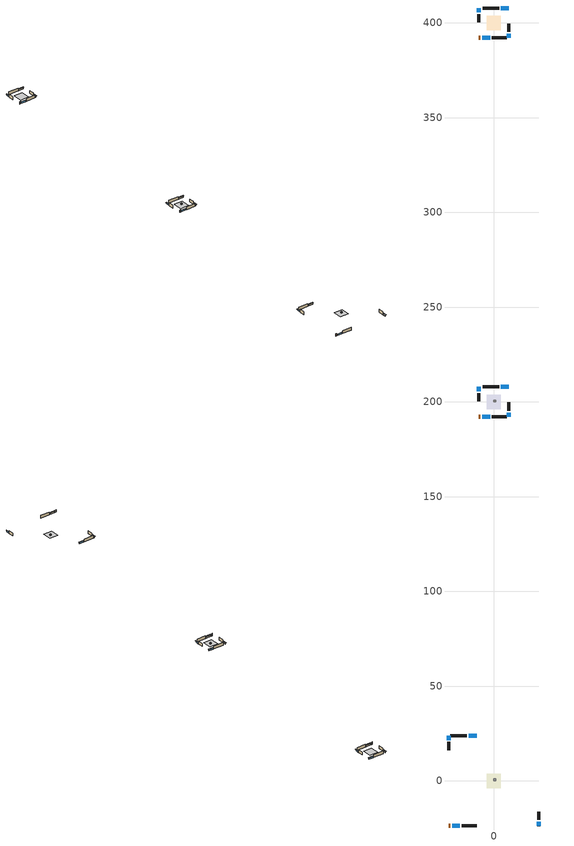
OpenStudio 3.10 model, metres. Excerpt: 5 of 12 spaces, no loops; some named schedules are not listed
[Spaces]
unit1_central_ac_and_furnace_airloop_ret_air_space
 floor adiabatic (unit1_AdiabaticConst): 0,0 0,1 1,1 1,0 z0
 wall adiabatic (unit1_AdiabaticConst): 0,0 1,0 1,1 0,1 0,0 z0:1
 ceiling adiabatic (unit1_AdiabaticConst): 1,0 1,1 0,1 0,0 z1
unit1_conditioned_space_1
 floor to unit1_crawlspace___unvented_1 (unit1_Floor1_construction): -3.77,-3.77 -3.77,3.77 3.77,3.77 3.77,-3.77 z0
 wall outside (unit1_AdiabaticWallConstruction_1): -23.82,-23.82 -22.9,-23.82 z0:2.03
 wall outside (unit1_AdiabaticWallConstruction): -23.82,23.82 -23.82,21.49 / 23.82,-23.82 23.82,-21.49 z0:1.01; -21.97,-23.82 -17.83,-23.82 / -9.07,23.82 -13.22,23.82 z0:1.13
 wall outside (unit1_Wall4_construction): -23.82,20.56 -23.82,16.19 z0:2.44
 wall outside (unit1_Wall3_construction): -16.9,-23.82 -8.92,-23.82 z0:2.44
 wall outside (unit1_Wall2_construction): 23.82,-20.56 23.82,-16.19 z0:2.44
 wall outside (unit1_Wall1_construction): -14.15,23.82 -22.89,23.82 z0:2.44
 window (unit1_WindowConstruction_3): -23.82,23.82 -23.82,21.49 z0:1.01
 window (unit1_WindowConstruction_2): -21.97,-23.82 -17.83,-23.82 z0:1.13
 window (unit1_WindowConstruction_1): 23.82,-23.82 23.82,-21.49 z0:1.01
 window (unit1_WindowConstruction): -9.08,23.82 -13.22,23.82 z0:1.13
 door (unit1_Door): -23.82,-23.82 -22.9,-23.82 z0:2.03
 ceiling adiabatic (unit1_Floor2_construction): 3.77,-3.77 3.77,3.77 -3.77,3.77 -3.77,-3.77 z0
unit2_central_ac_and_furnace_airloop_ret_air_space
 floor adiabatic (unit2_AdiabaticConst): 0,200 0,201 1,201 1,200 z0
 wall adiabatic (unit2_AdiabaticConst): 0,200 1,200 1,201 0,201 0,200 z0:1
 ceiling adiabatic (unit2_AdiabaticConst): 1,200 1,201 0,201 0,200 z1
unit2_conditioned_space_1
 floor adiabatic (unit2_Floor1_2_construction): -3.77,196.23 -3.77,203.77 3.77,203.77 3.77,196.23 z0
 wall outside (unit2_AdiabaticWallConstruction_1): -7.91,192.09 -7,192.09 z0:2.03
 wall outside (unit2_AdiabaticWallConstruction): -7.91,207.91 -7.91,205.58 / 7.91,192.09 7.91,194.42 z0:1.01; -6.07,192.09 -1.92,192.09 / 7.91,207.91 3.77,207.91 z0:1.13
 wall outside (unit2_Wall4_2_construction): -7.91,204.65 -7.91,200.29 z0:2.44
 wall outside (unit2_Wall3_2_construction): -1,192.09 6.98,192.09 z0:2.44
 wall outside (unit2_Wall2_2_construction): 7.91,195.35 7.91,199.71 z0:2.44
 wall outside (unit2_Wall1_2_construction): 2.84,207.91 -5.9,207.91 z0:2.44
 window (unit2_WindowConstruction_3): -7.91,207.91 -7.91,205.58 z0:1.01
 window (unit2_WindowConstruction_2): -6.07,192.09 -1.92,192.09 z0:1.13
 window (unit2_WindowConstruction_1): 7.91,192.09 7.91,194.42 z0:1.01
 window (unit2_WindowConstruction): 7.91,207.91 3.77,207.91 z0:1.13
 door (unit2_Door): -7.91,192.09 -7,192.09 z0:2.03
 ceiling adiabatic (unit2_Floor2_2_construction): 3.77,196.23 3.77,203.77 -3.77,203.77 -3.77,196.23 z0
unit3_conditioned_space_1
 floor adiabatic (unit3_Floor1_3_construction): -3.77,396.23 -3.77,403.77 3.77,403.77 3.77,396.23 z0
 wall outside (unit3_AdiabaticWallConstruction_1): -7.91,392.09 -7,392.09 z0:2.03
 wall outside (unit3_AdiabaticWallConstruction): -7.91,407.91 -7.91,405.58 / 7.91,392.09 7.91,394.42 z0:1.01; -6.07,392.09 -1.92,392.09 / 7.91,407.91 3.77,407.91 z0:1.13
 wall outside (unit3_Wall4_3_construction): -7.91,404.65 -7.91,400.29 z0:2.44
 wall outside (unit3_Wall3_3_construction): -1,392.09 6.98,392.09 z0:2.44
 wall outside (unit3_Wall2_3_construction): 7.91,395.35 7.91,399.71 z0:2.44
 wall outside (unit3_Wall1_3_construction): 2.84,407.91 -5.9,407.91 z0:2.44
 window (unit3_WindowConstruction_3): -7.91,407.91 -7.91,405.58 z0:1.01
 window (unit3_WindowConstruction_2): -6.07,392.09 -1.92,392.09 z0:1.13
 window (unit3_WindowConstruction_1): 7.91,392.09 7.91,394.42 z0:1.01
 window (unit3_WindowConstruction): 7.91,407.91 3.77,407.91 z0:1.13
 door (unit3_Door): -7.91,392.09 -7,392.09 z0:2.03
 ceiling adiabatic (unit3_Floor2_3_construction): 3.77,396.23 3.77,403.77 -3.77,403.77 -3.77,396.23 z0
shading: -23.82,21.18 -23.82,24.12 -24.43,24.12 -24.43,21.18 z1.31; -17.53,-23.82 -22.28,-23.82 -22.28,-24.43 -17.53,-24.43 z1.43; 23.82,-21.18 23.82,-24.12 24.43,-24.12 24.43,-21.18 z1.31; -13.52,23.82 -8.77,23.82 -8.77,24.43 -13.52,24.43 z1.43; -7.91,205.28 -7.91,208.22 -8.52,208.22 -8.52,205.28 z1.31; -1.62,192.09 -6.37,192.09 -6.37,191.48 -1.62,191.48 z1.43; 7.91,194.72 7.91,191.78 8.52,191.78 8.52,194.72 z1.31; 3.46,207.91 8.22,207.91 8.22,208.52 3.46,208.52 z1.43; -7.91,405.28 -7.91,408.22 -8.52,408.22 -8.52,405.28 z1.31; -1.62,392.09 -6.37,392.09 -6.37,391.48 -1.62,391.48 z1.43; 7.91,394.72 7.91,391.78 8.52,391.78 8.52,394.72 z1.31; 3.46,407.91 8.22,407.91 8.22,408.52 3.46,408.52 z1.43
[Site]
unit1_Buffalo_Niagara_Intl_Ap_NY: Latitude {deg}=42.93; Longitude {deg}=-78.73; Time Zone {hr}=-5; Elevation {m}=215; Terrain=Suburbs; Keep Site Location Information=Yes
[Site:GroundTemperature:Shallow]
4.30207, 2.29327, 2.1324, 3.08568, 6.91256, 10.7216, 14.0239, 16.1158, 16.2935, 14.5921, 11.374, 7.68183
[Site:WaterMainsTemperature]
Calculation Method=Schedule; Temperature Schedule=unit1_mains_temperature_schedule
[Building]
Building 1
[Construction]
unit1_AdiabaticConst: unit1_Adiabatic
unit1_furniture_construction_conditioned_space_1: unit1_furniture_material_conditioned_space_1
unit1_PartitionWallConstruction: unit1_gypsum_board, unit1_wall_stud_and_cavity_2, unit1_gypsum_board
unit1_AdiabaticWallConstruction_1: unit1_wood_siding_2, unit1_wall_rigid_ins, unit1_wall_stud_and_cavity_1, unit1_gypsum_board
unit1_Door: unit1_door_material
unit1_AdiabaticWallConstruction: unit1_wood_siding_1, unit1_wall_rigid_ins, unit1_wall_stud_and_cavity_1, unit1_gypsum_board
unit1_WindowConstruction_3; unit1_WindowConstruction_2; unit1_WindowConstruction_1; unit1_WindowConstruction: unit1_WindowMaterial
unit1_Floor2_construction: unit1_ceiling_stud_and_cavity, unit1_gypsum_board_1
unit1_Floor1_construction: unit1_floor_stud_and_cavity, unit1_floor_rigid_ins, unit1_osb_sheathing_0_75_in_, unit1_floor_covering
unit1_Wall4_construction; unit1_Wall3_construction; unit1_Wall2_construction; unit1_Wall1_construction: unit1_wood_siding, unit1_osb_sheathing_0_5_in_, unit1_wall_stud_and_cavity, unit1_gypsum_board
unit2_AdiabaticConst: unit2_Adiabatic
unit2_furniture_construction_conditioned_space_1: unit2_furniture_material_conditioned_space_1
unit2_PartitionWallConstruction: unit2_gypsum_board, unit2_wall_stud_and_cavity_2, unit2_gypsum_board
unit2_AdiabaticWallConstruction_1: unit2_wood_siding_2, unit2_wall_rigid_ins, unit2_wall_stud_and_cavity_1, unit2_gypsum_board
unit2_Door: unit2_door_material
unit2_AdiabaticWallConstruction: unit2_wood_siding_1, unit2_wall_rigid_ins, unit2_wall_stud_and_cavity_1, unit2_gypsum_board
unit2_WindowConstruction_3; unit2_WindowConstruction_2; unit2_WindowConstruction_1; unit2_WindowConstruction: unit2_WindowMaterial
unit2_Floor2_2_construction: unit2_ceiling_stud_and_cavity, unit2_gypsum_board_1
unit2_Floor1_2_construction: unit2_floor_stud_and_cavity, unit2_osb_sheathing_0_75_in_, unit2_floor_covering
unit2_Wall4_2_construction; unit2_Wall3_2_construction; unit2_Wall2_2_construction; unit2_Wall1_2_construction: unit2_wood_siding, unit2_osb_sheathing_0_5_in_, unit2_wall_stud_and_cavity, unit2_gypsum_board
unit3_furniture_construction_conditioned_space_1: unit3_furniture_material_conditioned_space_1
unit3_PartitionWallConstruction: unit3_gypsum_board, unit3_wall_stud_and_cavity_2, unit3_gypsum_board
unit3_AdiabaticWallConstruction_1: unit3_wood_siding_2, unit3_wall_rigid_ins, unit3_wall_stud_and_cavity_1, unit3_gypsum_board
unit3_Door: unit3_door_material
unit3_AdiabaticWallConstruction: unit3_wood_siding_1, unit3_wall_rigid_ins, unit3_wall_stud_and_cavity_1, unit3_gypsum_board
unit3_WindowConstruction_3; unit3_WindowConstruction_2; unit3_WindowConstruction_1; unit3_WindowConstruction: unit3_WindowMaterial
unit3_Floor2_3_construction: unit3_ceiling_stud_and_cavity, unit3_gypsum_board_1
unit3_Floor1_3_construction: unit3_floor_stud_and_cavity, unit3_osb_sheathing_0_75_in_, unit3_floor_covering
unit3_Wall4_3_construction; unit3_Wall3_3_construction; unit3_Wall2_3_construction; unit3_Wall1_3_construction: unit3_wood_siding, unit3_osb_sheathing_0_5_in_, unit3_wall_stud_and_cavity, unit3_gypsum_board
[Material:NoMass] Roughness=Rough; Thermal Resistance {m2-K/W}=176.1
unit1_Adiabatic; unit2_Adiabatic
[Material] Roughness=Rough
Name | Thickness {m} | Conductivity {W/m-K} | Density {kg/m3} | Specific Heat {J/kg-K} | Thermal Absorptance | Solar Absorptance | Visible Absorptance
unit1_furniture_material_conditioned_space_1; unit2_furniture_material_conditioned_space_1; unit3_furniture_material_conditioned_space_1 | 0.1524 | 0.115458 | 640.8 | 1214.23 | 0.9 | 0.6 | 0.6
unit1_wall_stud_and_cavity_2; unit2_wall_stud_and_cavity_2; unit3_wall_stud_and_cavity_2 | 0.0889 | 0.391764 | 83.0341 | 1211.67 | 0.9 | 0.7 | 0.7
unit1_wood_siding_2; unit1_wood_siding_1; unit2_wood_siding_2; unit2_wood_siding_1; unit3_wood_siding_2; unit3_wood_siding_1 | 0.0254 | 0.102417 | 544.68 | 1172.36
unit1_door_material; unit2_door_material; unit3_door_material | 0.04445 | 0.0716541 | 512.64 | 1214.23 | 0.9 | 0.7 | 0.7
unit1_wall_stud_and_cavity_1; unit2_wall_stud_and_cavity_1; unit3_wall_stud_and_cavity_1 | 0.0889 | 0.380278 | 52.3479 | 1209.89 | 0.9 | 0.7 | 0.7
unit1_wall_rigid_ins; unit2_wall_rigid_ins; unit3_wall_rigid_ins | 0.512978 | 0.029427 | 32.04 | 1214.23 | 0.9 | 0.7 | 0.7
unit1_gypsum_board_1; unit2_gypsum_board_1; unit3_gypsum_board_1 | 0.00254 | 0.160291 | 801 | 837.4 | 0.9 | 0.6 | 0.6
unit1_ceiling_stud_and_cavity; unit2_ceiling_stud_and_cavity; unit3_ceiling_stud_and_cavity | 0.0889 | 1.05181 | 20.9862 | 1087.66 | 0.9 | 0.7 | 0.7
unit1_floor_covering; unit2_floor_covering; unit3_floor_covering | 0.0127 | 0.0433444 | 54.468 | 1339.84 | 0.9 | 0.6 | 0.6
unit1_osb_sheathing_0_75_in_; unit2_osb_sheathing_0_75_in_; unit3_osb_sheathing_0_75_in_ | 0.01905 | 0.115458 | 512.64 | 1214.23 | 0.9 | 0.7 | 0.7
unit1_floor_rigid_ins | 0.103632 | 0.029427 | 32.04 | 1214.23 | 0.9 | 0.7 | 0.7
unit1_floor_stud_and_cavity | 0.1397 | 0.21683 | 92.3553 | 1139.71 | 0.9 | 0.7 | 0.7
unit1_gypsum_board; unit2_gypsum_board; unit3_gypsum_board | 0.0127 | 0.160291 | 801 | 837.4 | 0.9 | 0.6 | 0.6
unit1_wall_stud_and_cavity; unit2_wall_stud_and_cavity; unit3_wall_stud_and_cavity | 0.1397 | 0.0929022 | 139.0536 | 1170.24 | 0.9 | 0.7 | 0.7
unit1_osb_sheathing_0_5_in_; unit2_osb_sheathing_0_5_in_; unit3_osb_sheathing_0_5_in_ | 0.0127 | 0.115458 | 512.64 | 1214.23 | 0.9 | 0.7 | 0.7
unit1_wood_siding; unit2_wood_siding; unit3_wood_siding | 0.0254 | 0.102417 | 544.68 | 1172.36 | 0.9 | 0.7 | 0.7
unit2_floor_stud_and_cavity; unit3_floor_stud_and_cavity | 0.1397 | 0.923637 | 92.3553 | 1139.71 | 0.9 | 0.7 | 0.7
[WindowMaterial:SimpleGlazingSystem] U-Factor {W/m2-K}=2.10086; Solar Heat Gain Coefficient=0.3
unit1_WindowMaterial; unit2_WindowMaterial; unit3_WindowMaterial
[Foundation:Kiva:Settings]
Soil Conductivity {W/m-K}=1.731; Soil Density {kg/m3}=1842.3; Soil Specific Heat {J/kg-K}=418.7; Ground Solar Absorptivity=0.9; Ground Thermal Absorptivity=0.9; Ground Surface Roughness {m}=0.03; Far-Field Width {m}=40; Deep-Ground Boundary Condition=ZeroFlux; Deep-Ground Depth {m}=40; Minimum Cell Dimension {m}=0.2; Maximum Cell Growth Coefficient=3; Simulation Timestep=Timestep
[ElectricEquipment]
Name | Electric Equipment Definition | Space or SpaceType | Schedule
unit1_mech_vent_bath_fan_0 | unit1_mech_vent_bath_fan_0 | unit1_conditioned_space_1 | unit1_mech_vent_bath_fan_0_schedule
unit1_mech_vent_range_fan_0 | unit1_mech_vent_range_fan_0 | unit1_conditioned_space_1 | unit1_mech_vent_range_fan_0_schedule
unit1_mech_vent_house_fan_cfis | unit1_mech_vent_house_fan_cfis | unit1_conditioned_space_1 | unit1_mech_vent_house_fan_cfis_schedule
unit1_mech_vent_house_fan | unit1_mech_vent_house_fan | unit1_conditioned_space_1 | unit1_mech_vent_house_fan_schedule
unit1_whole_house_fan | unit1_whole_house_fan | unit1_conditioned_space_1 | Always On Discrete
unit1_misc_plug_loads | unit1_misc_plug_loads | unit1_conditioned_space_1 | unit1_plug_loads_other
unit1_misc_tv | unit1_misc_tv | unit1_conditioned_space_1 | unit1_plug_loads_tv
unit1_cooking_range | unit1_cooking_range | unit1_conditioned_space_1 | unit1_cooking_range
unit1_fridge | unit1_fridge | unit1_conditioned_space_1 | unit1_fridge_schedule
unit1_dishwasher | unit1_dishwasher | unit1_conditioned_space_1 | unit1_dishwasher
unit1_clothes_dryer | unit1_clothes_dryer | unit1_conditioned_space_1 | unit1_clothes_dryer
unit1_clothes_washer | unit1_clothes_washer | unit1_conditioned_space_1 | unit1_clothes_washer
unit1_ceiling_fan | unit1_ceiling_fan | unit1_conditioned_space_1 | unit1_ceiling_fan
unit2_mech_vent_bath_fan_0 | unit2_mech_vent_bath_fan_0 | unit2_conditioned_space_1 | unit2_mech_vent_bath_fan_0_schedule
unit2_mech_vent_range_fan_0 | unit2_mech_vent_range_fan_0 | unit2_conditioned_space_1 | unit2_mech_vent_range_fan_0_schedule
unit2_mech_vent_house_fan_cfis | unit2_mech_vent_house_fan_cfis | unit2_conditioned_space_1 | unit2_mech_vent_house_fan_cfis_schedule
unit2_mech_vent_house_fan | unit2_mech_vent_house_fan | unit2_conditioned_space_1 | unit2_mech_vent_house_fan_schedule
unit2_whole_house_fan | unit2_whole_house_fan | unit2_conditioned_space_1 | unit2_Always_On_Discrete
unit2_misc_plug_loads | unit2_misc_plug_loads | unit2_conditioned_space_1 | unit2_plug_loads_other
unit2_misc_tv | unit2_misc_tv | unit2_conditioned_space_1 | unit2_plug_loads_tv
unit2_cooking_range | unit2_cooking_range | unit2_conditioned_space_1 | unit2_cooking_range
unit2_fridge | unit2_fridge | unit2_conditioned_space_1 | unit2_fridge_schedule
unit2_dishwasher | unit2_dishwasher | unit2_conditioned_space_1 | unit2_dishwasher
unit2_clothes_dryer | unit2_clothes_dryer | unit2_conditioned_space_1 | unit2_clothes_dryer
unit2_clothes_washer | unit2_clothes_washer | unit2_conditioned_space_1 | unit2_clothes_washer
unit2_ceiling_fan | unit2_ceiling_fan | unit2_conditioned_space_1 | unit2_ceiling_fan
unit3_mech_vent_bath_fan_0 | unit3_mech_vent_bath_fan_0 | unit3_conditioned_space_1 | unit3_mech_vent_bath_fan_0_schedule
unit3_mech_vent_range_fan_0 | unit3_mech_vent_range_fan_0 | unit3_conditioned_space_1 | unit3_mech_vent_range_fan_0_schedule
unit3_mech_vent_house_fan_cfis | unit3_mech_vent_house_fan_cfis | unit3_conditioned_space_1 | unit3_mech_vent_house_fan_cfis_schedule
unit3_mech_vent_house_fan | unit3_mech_vent_house_fan | unit3_conditioned_space_1 | unit3_mech_vent_house_fan_schedule
unit3_whole_house_fan | unit3_whole_house_fan | unit3_conditioned_space_1 | unit3_Always_On_Discrete
unit3_misc_plug_loads | unit3_misc_plug_loads | unit3_conditioned_space_1 | unit3_plug_loads_other
unit3_misc_tv | unit3_misc_tv | unit3_conditioned_space_1 | unit3_plug_loads_tv
unit3_cooking_range | unit3_cooking_range | unit3_conditioned_space_1 | unit3_cooking_range
unit3_fridge | unit3_fridge | unit3_conditioned_space_1 | unit3_fridge_schedule
unit3_dishwasher | unit3_dishwasher | unit3_conditioned_space_1 | unit3_dishwasher
unit3_clothes_dryer | unit3_clothes_dryer | unit3_conditioned_space_1 | unit3_clothes_dryer
unit3_clothes_washer | unit3_clothes_washer | unit3_conditioned_space_1 | unit3_clothes_washer
unit3_ceiling_fan | unit3_ceiling_fan | unit3_conditioned_space_1 | unit3_ceiling_fan
[ElectricEquipment:Definition] Design Level Calculation Method=EquipmentLevel
Name | Design Level {W} | Fraction Latent | Fraction Radiant | Fraction Lost
unit1_mech_vent_bath_fan_0; unit1_mech_vent_range_fan_0; unit2_mech_vent_bath_fan_0; unit2_mech_vent_range_fan_0; unit3_mech_vent_bath_fan_0; unit3_mech_vent_range_fan_0 | 30 | 0 | 0 | 1
unit1_mech_vent_house_fan_cfis; unit2_mech_vent_house_fan_cfis; unit3_mech_vent_house_fan_cfis | 0 | 0 | 0 | 0
unit1_mech_vent_house_fan; unit1_whole_house_fan; unit2_mech_vent_house_fan; unit2_whole_house_fan; unit3_mech_vent_house_fan; unit3_whole_house_fan | 0 | 0 | 0 | 1
unit1_misc_plug_loads | 102.992 | 0.045 | 0.513 | 0.1
unit1_misc_tv | 407.323 | 0 | 0.6 | 0
unit1_cooking_range | 102.038 | 0.16 | 0.384 | 0.2
unit1_fridge; unit2_fridge; unit3_fridge | 78.8813 | 0 | 0.6 | 0
unit1_dishwasher | 740.818 | 0.3 | 0.18 | 0.4
unit1_clothes_dryer | 499.627 | 0.015 | 0.081 | 0.85
unit1_clothes_washer | 1279.03 | 0.03 | 0.162 | 0.7
unit1_ceiling_fan | 58.3651 | 0 | 0.558 | 0
unit2_misc_plug_loads | 103.837 | 0.045 | 0.513 | 0.1
unit2_misc_tv | 514.074 | 0 | 0.6 | 0
unit2_cooking_range | 91.2667 | 0.16 | 0.384 | 0.2
unit2_dishwasher | 402.111 | 0.3 | 0.18 | 0.4
unit2_clothes_dryer | 303.047 | 0.015 | 0.081 | 0.85
unit2_clothes_washer | 832.117 | 0.03 | 0.162 | 0.7
unit2_ceiling_fan | 55.8546 | 0 | 0.558 | 0
unit3_misc_plug_loads | 104.662 | 0.045 | 0.513 | 0.1
unit3_misc_tv | 515.429 | 0 | 0.6 | 0
unit3_cooking_range | 85.6421 | 0.16 | 0.384 | 0.2
unit3_dishwasher | 577.46 | 0.3 | 0.18 | 0.4
unit3_clothes_dryer | 527.382 | 0.015 | 0.081 | 0.85
unit3_clothes_washer | 765.44 | 0.03 | 0.162 | 0.7
unit3_ceiling_fan | 55.8833 | 0 | 0.558 | 0
[EnergyManagementSystem:Actuator]
Name | Actuated Component | Actuated Component Type | Actuated Component Control Type | Zone or Space
unit1_mech_vent_house_fan_latent_load_act | unit1_mech_vent_house_fan_latent_load | OtherEquipment | Power Level | unit1_conditioned_space_1
unit1_mech_vent_house_fan_sensible_load_act | unit1_mech_vent_house_fan_sensible_load | OtherEquipment | Power Level | unit1_conditioned_space_1
unit1_mech_vent_house_fan_cfis_act | unit1_mech_vent_house_fan_cfis | ElectricEquipment | Electricity Rate | unit1_conditioned_space_1
unit1_whole_house_fan_act | unit1_whole_house_fan | ElectricEquipment | Electricity Rate | unit1_conditioned_space_1
unit1_central_ac_and_furnace_airloop_0_RetLatLkToRP_act | unit1_central_ac_and_furnace_airloop_0_RetLatLkToRP | OtherEquipment | Power Level | unit1_central_ac_and_furnace_airloop_ret_air_space
unit1_central_ac_and_furnace_airloop_0_RetSensLkToRP_act | unit1_central_ac_and_furnace_airloop_0_RetSensLkToRP | OtherEquipment | Power Level | unit1_central_ac_and_furnace_airloop_ret_air_space
unit1_central_ac_and_furnace_airloop_0_RetCondToRP_act | unit1_central_ac_and_furnace_airloop_0_RetCondToRP | OtherEquipment | Power Level | unit1_central_ac_and_furnace_airloop_ret_air_space
unit1_central_ac_and_furnace_airloop_0_SupCondToLv_act | unit1_central_ac_and_furnace_airloop_0_SupCondToLv | OtherEquipment | Power Level | unit1_conditioned_space_1
unit1_central_ac_and_furnace_airloop_0_SupLatLkToCond_act | unit1_central_ac_and_furnace_airloop_0_SupLatLkToCond | OtherEquipment | Power Level | unit1_conditioned_space_1
unit1_central_ac_and_furnace_airloop_0_SupSensLkToCond_act | unit1_central_ac_and_furnace_airloop_0_SupSensLkToCond | OtherEquipment | Power Level | unit1_conditioned_space_1
unit1_water_heater_ec_adj_act | unit1_water_heater_energy_adjustment1 | OtherEquipment | Power Level | unit1_conditioned_space_1
unit2_mech_vent_house_fan_latent_load_act | unit2_mech_vent_house_fan_latent_load | OtherEquipment | Power Level | unit2_conditioned_space_1
unit2_mech_vent_house_fan_sensible_load_act | unit2_mech_vent_house_fan_sensible_load | OtherEquipment | Power Level | unit2_conditioned_space_1
unit2_mech_vent_house_fan_cfis_act | unit2_mech_vent_house_fan_cfis | ElectricEquipment | Electricity Rate | unit2_conditioned_space_1
unit2_whole_house_fan_act | unit2_whole_house_fan | ElectricEquipment | Electricity Rate | unit2_conditioned_space_1
unit2_central_ac_and_furnace_airloop_0_SupLatLkToDZ_act | unit2_central_ac_and_furnace_airloop_0_SupLatLkToDZ | OtherEquipment | Power Level | unit2_conditioned_space_1
unit2_central_ac_and_furnace_airloop_0_SupSensLkToDZ_act | unit2_central_ac_and_furnace_airloop_0_SupSensLkToDZ | OtherEquipment | Power Level | unit2_conditioned_space_1
unit2_central_ac_and_furnace_airloop_0_RetCondToDZ_act | unit2_central_ac_and_furnace_airloop_0_RetCondToDZ | OtherEquipment | Power Level | unit2_conditioned_space_1
unit2_central_ac_and_furnace_airloop_0_SupCondToDZ_act | unit2_central_ac_and_furnace_airloop_0_SupCondToDZ | OtherEquipment | Power Level | unit2_conditioned_space_1
unit2_central_ac_and_furnace_airloop_0_RetLatLkToRP_act | unit2_central_ac_and_furnace_airloop_0_RetLatLkToRP | OtherEquipment | Power Level | unit2_central_ac_and_furnace_airloop_ret_air_space
unit2_central_ac_and_furnace_airloop_0_RetSensLkToRP_act | unit2_central_ac_and_furnace_airloop_0_RetSensLkToRP | OtherEquipment | Power Level | unit2_central_ac_and_furnace_airloop_ret_air_space
unit2_central_ac_and_furnace_airloop_0_RetCondToRP_act | unit2_central_ac_and_furnace_airloop_0_RetCondToRP | OtherEquipment | Power Level | unit2_central_ac_and_furnace_airloop_ret_air_space
unit2_central_ac_and_furnace_airloop_0_SupCondToLv_act | unit2_central_ac_and_furnace_airloop_0_SupCondToLv | OtherEquipment | Power Level | unit2_conditioned_space_1
unit2_central_ac_and_furnace_airloop_0_SupLatLkToCond_act | unit2_central_ac_and_furnace_airloop_0_SupLatLkToCond | OtherEquipment | Power Level | unit2_conditioned_space_1
unit2_central_ac_and_furnace_airloop_0_SupSensLkToCond_act | unit2_central_ac_and_furnace_airloop_0_SupSensLkToCond | OtherEquipment | Power Level | unit2_conditioned_space_1
unit2_water_heater_ec_adj_act | unit2_water_heater_energy_adjustment1 | OtherEquipment | Power Level | unit2_conditioned_space_1
unit3_mech_vent_house_fan_latent_load_act | unit3_mech_vent_house_fan_latent_load | OtherEquipment | Power Level | unit3_conditioned_space_1
unit3_mech_vent_house_fan_sensible_load_act | unit3_mech_vent_house_fan_sensible_load | OtherEquipment | Power Level | unit3_conditioned_space_1
unit3_mech_vent_house_fan_cfis_act | unit3_mech_vent_house_fan_cfis | ElectricEquipment | Electricity Rate | unit3_conditioned_space_1
unit3_whole_house_fan_act | unit3_whole_house_fan | ElectricEquipment | Electricity Rate | unit3_conditioned_space_1
unit3_central_ac_and_furnace_airloop_0_SupLatLkToDZ_act | unit3_central_ac_and_furnace_airloop_0_SupLatLkToDZ | OtherEquipment | Power Level | unit3_conditioned_space_1
unit3_central_ac_and_furnace_airloop_0_SupSensLkToDZ_act | unit3_central_ac_and_furnace_airloop_0_SupSensLkToDZ | OtherEquipment | Power Level | unit3_conditioned_space_1
unit3_central_ac_and_furnace_airloop_0_RetCondToDZ_act | unit3_central_ac_and_furnace_airloop_0_RetCondToDZ | OtherEquipment | Power Level | unit3_conditioned_space_1
unit3_central_ac_and_furnace_airloop_0_SupCondToDZ_act | unit3_central_ac_and_furnace_airloop_0_SupCondToDZ | OtherEquipment | Power Level | unit3_conditioned_space_1
unit3_central_ac_and_furnace_airloop_0_SupCondToLv_act | unit3_central_ac_and_furnace_airloop_0_SupCondToLv | OtherEquipment | Power Level | unit3_conditioned_space_1
unit3_central_ac_and_furnace_airloop_0_SupLatLkToCond_act | unit3_central_ac_and_furnace_airloop_0_SupLatLkToCond | OtherEquipment | Power Level | unit3_conditioned_space_1
unit3_central_ac_and_furnace_airloop_0_SupSensLkToCond_act | unit3_central_ac_and_furnace_airloop_0_SupSensLkToCond | OtherEquipment | Power Level | unit3_conditioned_space_1
unit3_water_heater_ec_adj_act | unit3_water_heater_energy_adjustment1 | OtherEquipment | Power Level | unit3_conditioned_space_1
[SpaceInfiltration:DesignFlowRate] Design Flow Rate Calculation Method=Flow/Space; Design Flow Rate {m3/s}=0; Density Basis=Outdoor
Name | Space or SpaceType | Schedule
unit1_infil_flow; unit1_whole_house_fan_flow; unit1_natural_vent_flow | unit1_conditioned_space_1 | Always On Discrete
unit2_infil_flow; unit2_whole_house_fan_flow; unit2_natural_vent_flow | unit2_conditioned_space_1 | unit2_Always_On_Discrete
unit3_infil_flow; unit3_whole_house_fan_flow; unit3_natural_vent_flow | unit3_conditioned_space_1 | unit3_Always_On_Discrete
[OtherEquipment]
Name | Other Equipment Definition | Space or SpaceType | Schedule | Fuel Type
unit1_mech_vent_house_fan_latent_load | unit1_mech_vent_house_fan_latent_load | unit1_conditioned_space_1 | Always On Discrete
unit1_mech_vent_house_fan_sensible_load | unit1_mech_vent_house_fan_sensible_load | unit1_conditioned_space_1 | Always On Discrete
unit1_central_ac_and_furnace_airloop_0_RetLatLkToRP | unit1_central_ac_and_furnace_airloop_0_RetLatLkToRP | unit1_central_ac_and_furnace_airloop_ret_air_space | Always On Discrete
unit1_central_ac_and_furnace_airloop_0_RetSensLkToRP | unit1_central_ac_and_furnace_airloop_0_RetSensLkToRP | unit1_central_ac_and_furnace_airloop_ret_air_space | Always On Discrete
unit1_central_ac_and_furnace_airloop_0_RetCondToRP | unit1_central_ac_and_furnace_airloop_0_RetCondToRP | unit1_central_ac_and_furnace_airloop_ret_air_space | Always On Discrete
unit1_central_ac_and_furnace_airloop_0_SupCondToLv | unit1_central_ac_and_furnace_airloop_0_SupCondToLv | unit1_conditioned_space_1 | Always On Discrete
unit1_central_ac_and_furnace_airloop_0_SupLatLkToCond | unit1_central_ac_and_furnace_airloop_0_SupLatLkToCond | unit1_conditioned_space_1 | Always On Discrete
unit1_central_ac_and_furnace_airloop_0_SupSensLkToCond | unit1_central_ac_and_furnace_airloop_0_SupSensLkToCond | unit1_conditioned_space_1 | Always On Discrete
unit1_general_water_use_latent | unit1_general_water_use_latent | unit1_conditioned_space_1 | unit1_general_water_use_schedule
unit1_general_water_use_sensible | unit1_general_water_use_sensible | unit1_conditioned_space_1 | unit1_general_water_use_schedule
unit1_cooking_range_1 | unit1_cooking_range_2 | unit1_conditioned_space_1 | unit1_cooking_range | NaturalGas
unit1_clothes_dryer_1 | unit1_clothes_dryer_2 | unit1_conditioned_space_1 | unit1_clothes_dryer | NaturalGas
unit1_water_heater_energy_adjustment1 | unit1_water_heater_energy_adjustment1 | unit1_conditioned_space_1 | Always On Discrete | NaturalGas
unit2_mech_vent_house_fan_latent_load | unit2_mech_vent_house_fan_latent_load | unit2_conditioned_space_1 | unit2_Always_On_Discrete
unit2_mech_vent_house_fan_sensible_load | unit2_mech_vent_house_fan_sensible_load | unit2_conditioned_space_1 | unit2_Always_On_Discrete
unit2_central_ac_and_furnace_airloop_0_SupLatLkToDZ | unit2_central_ac_and_furnace_airloop_0_SupLatLkToDZ | unit2_conditioned_space_1 | unit2_Always_On_Discrete
unit2_central_ac_and_furnace_airloop_0_SupSensLkToDZ | unit2_central_ac_and_furnace_airloop_0_SupSensLkToDZ | unit2_conditioned_space_1 | unit2_Always_On_Discrete
unit2_central_ac_and_furnace_airloop_0_RetCondToDZ | unit2_central_ac_and_furnace_airloop_0_RetCondToDZ | unit2_conditioned_space_1 | unit2_Always_On_Discrete
unit2_central_ac_and_furnace_airloop_0_SupCondToDZ | unit2_central_ac_and_furnace_airloop_0_SupCondToDZ | unit2_conditioned_space_1 | unit2_Always_On_Discrete
unit2_central_ac_and_furnace_airloop_0_RetLatLkToRP | unit2_central_ac_and_furnace_airloop_0_RetLatLkToRP | unit2_central_ac_and_furnace_airloop_ret_air_space | unit2_Always_On_Discrete
unit2_central_ac_and_furnace_airloop_0_RetSensLkToRP | unit2_central_ac_and_furnace_airloop_0_RetSensLkToRP | unit2_central_ac_and_furnace_airloop_ret_air_space | unit2_Always_On_Discrete
unit2_central_ac_and_furnace_airloop_0_RetCondToRP | unit2_central_ac_and_furnace_airloop_0_RetCondToRP | unit2_central_ac_and_furnace_airloop_ret_air_space | unit2_Always_On_Discrete
unit2_central_ac_and_furnace_airloop_0_SupCondToLv | unit2_central_ac_and_furnace_airloop_0_SupCondToLv | unit2_conditioned_space_1 | unit2_Always_On_Discrete
unit2_central_ac_and_furnace_airloop_0_SupLatLkToCond | unit2_central_ac_and_furnace_airloop_0_SupLatLkToCond | unit2_conditioned_space_1 | unit2_Always_On_Discrete
unit2_central_ac_and_furnace_airloop_0_SupSensLkToCond | unit2_central_ac_and_furnace_airloop_0_SupSensLkToCond | unit2_conditioned_space_1 | unit2_Always_On_Discrete
unit2_general_water_use_latent | unit2_general_water_use_latent | unit2_conditioned_space_1 | unit2_general_water_use_schedule
unit2_general_water_use_sensible | unit2_general_water_use_sensible | unit2_conditioned_space_1 | unit2_general_water_use_schedule
unit2_cooking_range_1 | unit2_cooking_range_2 | unit2_conditioned_space_1 | unit2_cooking_range | NaturalGas
unit2_clothes_dryer_1 | unit2_clothes_dryer_2 | unit2_conditioned_space_1 | unit2_clothes_dryer | NaturalGas
unit2_water_heater_energy_adjustment1 | unit2_water_heater_energy_adjustment1 | unit2_conditioned_space_1 | unit2_Always_On_Discrete | NaturalGas
unit3_mech_vent_house_fan_latent_load | unit3_mech_vent_house_fan_latent_load | unit3_conditioned_space_1 | unit3_Always_On_Discrete
unit3_mech_vent_house_fan_sensible_load | unit3_mech_vent_house_fan_sensible_load | unit3_conditioned_space_1 | unit3_Always_On_Discrete
unit3_central_ac_and_furnace_airloop_0_SupLatLkToDZ | unit3_central_ac_and_furnace_airloop_0_SupLatLkToDZ | unit3_conditioned_space_1 | unit3_Always_On_Discrete
unit3_central_ac_and_furnace_airloop_0_SupSensLkToDZ | unit3_central_ac_and_furnace_airloop_0_SupSensLkToDZ | unit3_conditioned_space_1 | unit3_Always_On_Discrete
unit3_central_ac_and_furnace_airloop_0_RetCondToDZ | unit3_central_ac_and_furnace_airloop_0_RetCondToDZ | unit3_conditioned_space_1 | unit3_Always_On_Discrete
unit3_central_ac_and_furnace_airloop_0_SupCondToDZ | unit3_central_ac_and_furnace_airloop_0_SupCondToDZ | unit3_conditioned_space_1 | unit3_Always_On_Discrete
unit3_central_ac_and_furnace_airloop_0_SupCondToLv | unit3_central_ac_and_furnace_airloop_0_SupCondToLv | unit3_conditioned_space_1 | unit3_Always_On_Discrete
unit3_central_ac_and_furnace_airloop_0_SupLatLkToCond | unit3_central_ac_and_furnace_airloop_0_SupLatLkToCond | unit3_conditioned_space_1 | unit3_Always_On_Discrete
unit3_central_ac_and_furnace_airloop_0_SupSensLkToCond | unit3_central_ac_and_furnace_airloop_0_SupSensLkToCond | unit3_conditioned_space_1 | unit3_Always_On_Discrete
unit3_general_water_use_latent | unit3_general_water_use_latent | unit3_conditioned_space_1 | unit3_general_water_use_schedule
unit3_general_water_use_sensible | unit3_general_water_use_sensible | unit3_conditioned_space_1 | unit3_general_water_use_schedule
unit3_cooking_range_1 | unit3_cooking_range_2 | unit3_conditioned_space_1 | unit3_cooking_range | NaturalGas
unit3_clothes_dryer_1 | unit3_clothes_dryer_2 | unit3_conditioned_space_1 | unit3_clothes_dryer | NaturalGas
unit3_water_heater_energy_adjustment1 | unit3_water_heater_energy_adjustment1 | unit3_conditioned_space_1 | unit3_Always_On_Discrete | NaturalGas
[OtherEquipment:Definition] Design Level Calculation Method=EquipmentLevel
Name | Design Level {W} | Fraction Latent | Fraction Radiant | Fraction Lost
unit1_mech_vent_house_fan_latent_load; unit1_central_ac_and_furnace_airloop_0_RetLatLkToRP; unit1_central_ac_and_furnace_airloop_0_SupLatLkToCond; unit2_mech_vent_house_fan_latent_load; unit2_central_ac_and_furnace_airloop_0_RetLatLkToRP; unit2_central_ac_and_furnace_airloop_0_SupLatLkToCond; unit3_mech_vent_house_fan_latent_load; unit3_central_ac_and_furnace_airloop_0_SupLatLkToCond | 0 | 1 | 0 | 0
unit1_mech_vent_house_fan_sensible_load; unit1_central_ac_and_furnace_airloop_0_RetSensLkToRP; unit1_central_ac_and_furnace_airloop_0_RetCondToRP; unit1_central_ac_and_furnace_airloop_0_SupCondToLv; unit1_central_ac_and_furnace_airloop_0_SupSensLkToCond; unit2_mech_vent_house_fan_sensible_load; unit2_central_ac_and_furnace_airloop_0_RetSensLkToRP; unit2_central_ac_and_furnace_airloop_0_RetCondToRP; unit2_central_ac_and_furnace_airloop_0_SupCondToLv; unit2_central_ac_and_furnace_airloop_0_SupSensLkToCond; unit3_mech_vent_house_fan_sensible_load; unit3_central_ac_and_furnace_airloop_0_SupCondToLv; unit3_central_ac_and_furnace_airloop_0_SupSensLkToCond | 0 | 0 | 0 | 0
unit1_general_water_use_latent; unit2_general_water_use_latent; unit3_general_water_use_latent | 53.2715 | 1 | 0 | 0
unit1_general_water_use_sensible; unit2_general_water_use_sensible; unit3_general_water_use_sensible | -52.5013 | 0 | 0.6 | 0
unit1_cooking_range_2 | 2990.45 | 0.16 | 0.384 | 0.2
unit1_clothes_dryer_2 | 6637.63 | 0.015 | 0.081 | 0.85
unit1_water_heater_energy_adjustment1; unit2_water_heater_energy_adjustment1; unit3_water_heater_energy_adjustment1 | 0.01 | 0 | 0 | 1
unit2_central_ac_and_furnace_airloop_0_SupLatLkToDZ; unit2_central_ac_and_furnace_airloop_0_SupSensLkToDZ; unit2_central_ac_and_furnace_airloop_0_RetCondToDZ; unit2_central_ac_and_furnace_airloop_0_SupCondToDZ; unit3_central_ac_and_furnace_airloop_0_SupLatLkToDZ; unit3_central_ac_and_furnace_airloop_0_SupSensLkToDZ; unit3_central_ac_and_furnace_airloop_0_RetCondToDZ; unit3_central_ac_and_furnace_airloop_0_SupCondToDZ | 0 | 0 | 0 | 1
unit2_cooking_range_2 | 2674.76 | 0.16 | 0.384 | 0.2
unit2_clothes_dryer_2 | 4026.03 | 0.015 | 0.081 | 0.85
unit3_cooking_range_2 | 2509.92 | 0.16 | 0.384 | 0.2
unit3_clothes_dryer_2 | 7006.36 | 0.015 | 0.081 | 0.85
[ZoneMixing] Schedule=Always On Continuous; Design Flow Rate Calculation Method=Flow/Zone; Design Flow Rate {m3/s}=0
Name | Zone or Space | Source Zone or Space
unit1_central_ac_and_furnace_airloop_0_ZoneMixCondToDZ_mix | unit1_crawlspace___unvented | unit1_conditioned_space
unit1_central_ac_and_furnace_airloop_0_ZoneMixDZToCond_mix | unit1_conditioned_space | unit1_crawlspace___unvented
[Space]
Name | Thermal Zone | Building Unit | Volume {m3}
unit1_central_ac_and_furnace_airloop_ret_air_space | unit1_central_ac_and_furnace_airloop_ret_air_zone
unit1_conditioned_space_1 | unit1_conditioned_space | unit1_Building_Unit_1 | 138.413
unit2_central_ac_and_furnace_airloop_ret_air_space | unit2_central_ac_and_furnace_airloop_ret_air_zone
unit2_conditioned_space_1 | unit2_conditioned_space | unit2_Building_Unit_1 | 138.413
unit3_conditioned_space_1 | unit3_conditioned_space | unit3_Building_Unit_1 | 138.413
[ThermalZone] Multiplier=1; Use Ideal Air Loads=No
Name | Volume {m3} | Thermostat
unit1_central_ac_and_furnace_airloop_ret_air_zone; unit2_central_ac_and_furnace_airloop_ret_air_zone | 1
unit1_conditioned_space | 138.413 | unit1_conditioned_space_temperature_setpoint
unit2_conditioned_space | 138.413 | unit2_conditioned_space_temperature_setpoint
unit3_conditioned_space | 138.413 | unit3_conditioned_space_temperature_setpoint
[People] Multiplier=1
Name | People Definition | Space or SpaceType | Number of People Schedule | Activity Level Schedule
unit1_occupants | unit1_occupants | unit1_conditioned_space_1 | unit1_occupants | unit1_occupants_activity_schedule
unit2_occupants | unit2_occupants | unit2_conditioned_space_1 | unit2_occupants | unit2_occupants_activity_schedule
unit3_occupants | unit3_occupants | unit3_conditioned_space_1 | unit3_occupants | unit3_occupants_activity_schedule
[People:Definition] Number of People Calculation Method=People; Number of People {people}=3; Fraction Radiant=0.314171; Sensible Heat Fraction=0.56303; Carbon Dioxide Generation Rate {m3/s-W}=0; Enable ASHRAE 55 Comfort Warnings=No; Mean Radiant Temperature Calculation Type=EnclosureAveraged
unit1_occupants; unit2_occupants; unit3_occupants
[Exterior:Lights]
Name | Exterior Lights Definition | Schedule
unit1_exterior_lighting | unit1_exterior_lighting | unit1_exterior_lighting_schedule
unit2_exterior_lighting | unit2_exterior_lighting | unit2_exterior_lighting_schedule
unit3_exterior_lighting | unit3_exterior_lighting | unit3_exterior_lighting_schedule
unit4_exterior_lighting | unit4_exterior_lighting | unit4_exterior_lighting_schedule
unit5_exterior_lighting | unit5_exterior_lighting | unit5_exterior_lighting_schedule
[Exterior:Lights:Definition] Design Level {W}=30.0444
unit1_exterior_lighting; unit2_exterior_lighting; unit3_exterior_lighting; unit4_exterior_lighting; unit5_exterior_lighting
[Lights] Fraction Replaceable=1
Name | Lights Definition | Space or SpaceType | Schedule
unit1_interior_lighting | unit1_interior_lighting | unit1_conditioned_space_1 | unit1_lighting_interior
unit2_interior_lighting | unit2_interior_lighting | unit2_conditioned_space_1 | unit2_lighting_interior
unit3_interior_lighting | unit3_interior_lighting | unit3_conditioned_space_1 | unit3_lighting_interior
[Lights:Definition] Design Level Calculation Method=LightingLevel; Fraction Radiant=0.6; Fraction Visible=0.2; Return Air Fraction=0
Name | Lighting Level {W}
unit1_interior_lighting | 456.897
unit2_interior_lighting | 539.572
unit3_interior_lighting | 542.273
[WaterUse:Equipment:Definition]
Name | Peak Flow Rate {m3/s}
unit1_dishwasher | 5.13204e-06
unit1_clothes_washer | 5.32287e-06
unit2_dishwasher | 6.30462e-06
unit2_clothes_washer | 6.12632e-06
unit3_dishwasher | 6.62262e-06
unit3_clothes_washer | 7.37125e-06
[BuildingUnit]
unit1_Building_Unit_1; unit2_Building_Unit_1; unit3_Building_Unit_1
[InternalMass] Multiplier=1
Name | Internal Mass Definition | Space or SpaceType
unit1_furniture_mass_conditioned_space_1 | unit1_furniture_mass_conditioned_space_1 | unit1_conditioned_space_1
unit1_partition_wall_mass | unit1_partition_wall_mass | unit1_conditioned_space_1
unit2_furniture_mass_conditioned_space_1 | unit2_furniture_mass_conditioned_space_1 | unit2_conditioned_space_1
unit2_partition_wall_mass | unit2_partition_wall_mass | unit2_conditioned_space_1
unit3_furniture_mass_conditioned_space_1 | unit3_furniture_mass_conditioned_space_1 | unit3_conditioned_space_1
unit3_partition_wall_mass | unit3_partition_wall_mass | unit3_conditioned_space_1
[InternalMass:Definition] Design Level Calculation Method=SurfaceArea
Name | Construction | Surface Area {m2}
unit1_furniture_mass_conditioned_space_1 | unit1_furniture_construction_conditioned_space_1 | 22.7055
unit1_partition_wall_mass | unit1_PartitionWallConstruction | 56.76376
unit2_furniture_mass_conditioned_space_1 | unit2_furniture_construction_conditioned_space_1 | 22.7055
unit2_partition_wall_mass | unit2_PartitionWallConstruction | 56.76376
unit3_furniture_mass_conditioned_space_1 | unit3_furniture_construction_conditioned_space_1 | 22.7055
unit3_partition_wall_mass | unit3_PartitionWallConstruction | 56.76376
[SurfaceProperty:IncidentSolarMultiplier] Incident Solar Multiplier=1
Name | Incident Solar Multiplier Schedule
unit1_Window4; unit1_Window3; unit1_Window2; unit1_Window1 | unit1_trans_schedule_winter_0_857_summer_0_857
unit2_Window4_2; unit2_Window3_2; unit2_Window2_2; unit2_Window1_2 | unit2_trans_schedule_winter_0_857_summer_0_857
unit3_Window4_3; unit3_Window3_3; unit3_Window2_3; unit3_Window1_3 | unit3_trans_schedule_winter_0_857_summer_0_857
[Foundation:Kiva]
unit1_Foundation_Kiva_1: Initial Indoor Air Temperature {C}=0.1092; Wall Height Above Grade {m}=0; Wall Depth Below Slab {m}=0.2032
[ThermostatSetpoint:DualSetpoint] Temperature Difference Between Cutout And Setpoint {deltaC}=0
Name | Heating Setpoint Temperature Schedule | Cooling Setpoint Temperature Schedule
unit1_conditioned_space_temperature_setpoint | unit1_heating_setpoint | unit1_cooling_setpoint
unit2_conditioned_space_temperature_setpoint | unit2_heating_setpoint | unit2_cooling_setpoint
unit3_conditioned_space_temperature_setpoint | unit3_heating_setpoint | unit3_cooling_setpoint
[Schedule:FixedInterval]
unit1_mains_temperature_schedule: Interval Length {minutes}=1440; Start Month=1; Start Day=1; Value 1=8.20444; Value 2=8.13556; Value 3=8.06778; Value 4=8.00111; Value 5=7.93611; Value 6=7.87222; Value 7=7.80944; Value 8=7.74833; Value 9=7.68889; Value 10=7.63056; Value 11=7.57333; Value 12=7.51778; Value 13=7.46333; Value 14=7.41111; Value 15=7.35944; Value 16=7.31; Value 17=7.26167; Value 18=7.215; Value 19=7.17; Value 20=7.12611; Value 21=7.08389; Value 22=7.04389; Value 23=7.00444; Value 24=6.96722; Value 25=6.93167; Value 26=6.89778; Value 27=6.865; Value 28=6.83444; Value 29=6.805; Value 30=6.77722; Value 31=6.75167; Value 32=6.72722; Value 33=6.70444; Value 34=6.68389; Value 35=6.66444; Value 36=6.64722; Value 37=6.63111; Value 38=6.61722; Value 39=6.605; Value 40=6.59389; Value 41=6.585; Value 42=6.57778; Value 43=6.57222; Value 44=6.56889; Value 45=6.56667; Value 46=6.56611; Value 47=6.56778; Value 48=6.57056; Value 49=6.57556; Value 50=6.58167; Value 51=6.59; Value 52=6.6; Value 53=6.61167; Value 54=6.625; Value 55=6.64; Value 56=6.65722; Value 57=6.67556; Value 58=6.69556; Value 59=6.71722; Value 60=6.74111; Value 61=6.76611; Value 62=6.79333; Value 63=6.82167; Value 64=6.85167; Value 65=6.88333; Value 66=6.91722; Value 67=6.95222; Value 68=6.98889; Value 69=7.02667; Value 70=7.06667; Value 71=7.10833; Value 72=7.15111; Value 73=7.19556; Value 74=7.24167; Value 75=7.28944; Value 76=7.33833; Value 77=7.38889; Value 78=7.44111; Value 79=7.49444; Value 80=7.54944; Value 81=7.60611; Value 82=7.66389; Value 83=7.72278; Value 84=7.78333; Value 85=7.84556; Value 86=7.90889; Value 87=7.97333; Value 88=8.03944; Value 89=8.10667; Value 90=8.175; Value 91=8.245; Value 92=8.31556; Value 93=8.38778; Value 94=8.46111; Value 95=8.53556; Value 96=8.61167; Value 97=8.68833; Value 98=8.76611; Value 99=8.845; Value 100=8.925; Value 101=9.00611; Value 102=9.08778; Value 103=9.17111; Value 104=9.255; Value 105=9.33944; Value 106=9.42556; Value 107=9.51222; Value 108=9.59944; Value 109=9.68778; Value 110=9.77667; Value 111=9.86667; Value 112=9.95722; Value 113=10.0489; Value 114=10.1406; Value 115=10.2333; Value 116=10.3267; Value 117=10.4206; Value 118=10.515; Value 119=10.61; Value 120=10.7056; Value 121=10.8017; Value 122=10.8983; Value 123=10.9956; Value 124=11.0928; Value 125=11.1906; Value 126=11.2889; Value 127=11.3872; Value 128=11.4861; Value 129=11.585; Value 130=11.6844; Value 131=11.7839; Value 132=11.8833; Value 133=11.9833; Value 134=12.0828; Value 135=12.1828; Value 136=12.2833; Value 137=12.3833; Value 138=12.4833; Value 139=12.5833; Value 140=12.6833; Value 141=12.7833; Value 142=12.8828; Value 143=12.9828; Value 144=13.0822; Value 145=13.1811; Value 146=13.2806; Value 147=13.3789; Value 148=13.4778; Value 149=13.5756; Value 150=13.6733; Value 151=13.7711; Value 152=13.8678; Value 153=13.9644; Value 154=14.0606; Value 155=14.1561; Value 156=14.2511; Value 157=14.3456; Value 158=14.4394; Value 159=14.5328; Value 160=14.6256; Value 161=14.7178; Value 162=14.8089; Value 163=14.8994; Value 164=14.9894; Value 165=15.0783; Value 166=15.1667; Value 167=15.2539; Value 168=15.3406; Value 169=15.4267; Value 170=15.5111; Value 171=15.595; Value 172=15.6783; Value 173=15.76; Value 174=15.8411; Value 175=15.9211; Value 176=16; Value 177=16.0778; Value 178=16.1544; Value 179=16.23; Value 180=16.3044; Value 181=16.3778; Value 182=16.45; Value 183=16.5211; Value 184=16.5906; Value 185=16.6589; Value 186=16.7261; Value 187=16.7922; Value 188=16.8567; Value 189=16.92; Value 190=16.9822; Value 191=17.0428; Value 192=17.1017; Value 193=17.1594; Value 194=17.2161; Value 195=17.2711; Value 196=17.3244; Value 197=17.3761; Value 198=17.4267; Value 199=17.4761; Value 200=17.5233; Value 201=17.5694; Value 202=17.6139; Value 203=17.6572; Value 204=17.6983; Value 205=17.7383; Value 206=17.7767; Value 207=17.8128; Value 208=17.8478; Value 209=17.8817; Value 210=17.9133; Value 211=17.9433; Value 212=17.9717; Value 213=17.9989; Value 214=18.0239; Value 215=18.0472; Value 216=18.0689; Value 217=18.0894; Value 218=18.1078; Value 219=18.1244; Value 220=18.1394; Value 221=18.1528; Value 222=18.1644; Value 223=18.1744; Value 224=18.1828; Value 225=18.1889; Value 226=18.1939; Value 227=18.1967; Value 228=18.1983; Value 229=18.1978; Value 230=18.1956; Value 231=18.1917; Value 232=18.1861; Value 233=18.1789; Value 234=18.17; Value 235=18.1594; Value 236=18.1467; Value 237=18.1328; Value 238=18.1167; Value 239=18.0994; Value 240=18.08; Value 241=18.0594; Value 242=18.0367; Value 243=18.0122; Value 244=17.9867; Value 245=17.9589; Value 246=17.9294; Value 247=17.8989; Value 248=17.8661; Value 249=17.8322; Value 250=17.7961; Value 251=17.7589; Value 252=17.72; Value 253=17.6794; Value 254=17.6372; Value 255=17.5933; Value 256=17.5483; Value 257=17.5017; Value 258=17.4533; Value 259=17.4039; Value 260=17.3522; Value 261=17.2994; Value 262=17.2456; Value 263=17.19; Value 264=17.1328; Value 265=17.0744; Value 266=17.0144; Value 267=16.9533; Value 268=16.8911; Value 269=16.8272; Value 270=16.7617; Value 271=16.695; Value 272=16.6272; Value 273=16.5583; Value 274=16.4883; Value 275=16.4167; Value 276=16.3439; Value 277=16.27; Value 278=16.195; Value 279=16.1189; Value 280=16.0417; Value 281=15.9633; Value 282=15.8839; Value 283=15.8033; Value 284=15.7222; Value 285=15.6394; Value 286=15.5561; Value 287=15.4722; Value 288=15.3867; Value 289=15.3006; Value 290=15.2133; Value 291=15.1256; Value 292=15.0372; Value 293=14.9478; Value 294=14.8572; Value 295=14.7667; Value 296=14.675; Value 297=14.5828; Value 298=14.4894; Value 299=14.3961; Value 300=14.3017; Value 301=14.2072; Value 302=14.1117; Value 303=14.0161; Value 304=13.9194; Value 305=13.8228; Value 306=13.7256; Value 307=13.6283; Value 308=13.53; Value 309=13.4317; Value 310=13.3333; Value 311=13.2344; Value 312=13.1356; Value 313=13.0361; Value 314=12.9367; Value 315=12.8367; Value 316=12.7367; Value 317=12.6367; Value 318=12.5367; Value 319=12.4367; Value 320=12.3367; Value 321=12.2367; Value 322=12.1367; Value 323=12.0367; Value 324=11.9367; Value 325=11.8372; Value 326=11.7378; Value 327=11.6383; Value 328=11.5389; Value 329=11.44; Value 330=11.3417; Value 331=11.2433; Value 332=11.145; Value 333=11.0478; Value 334=10.9506; Value 335=10.8533; Value 336=10.7572; Value 337=10.6611; Value 338=10.5661; Value 339=10.4711; Value 340=10.3772; Value 341=10.2833; Value 342=10.19; Value 343=10.0978; Value 344=10.0061; Value 345=9.915; Value 346=9.825; Value 347=9.73556; Value 348=9.64667; Value 349=9.55889; Value 350=9.47167; Value 351=9.38556; Value 352=9.3; Value 353=9.21556; Value 354=9.13222; Value 355=9.04944; Value 356=8.96833; Value 357=8.88778; Value 358=8.80833; Value 359=8.73; Value 360=8.65222; Value 361=8.57611; Value 362=8.50111; Value 363=8.42722; Value 364=8.35444; Value 365=8.28278
[Schedule:Constant]
Name | Value
unit1_mech_vent_house_fan_cfis_schedule; unit1_mech_vent_house_fan_schedule; Always On Continuous; Always On Discrete; unit2_mech_vent_house_fan_cfis_schedule; unit2_mech_vent_house_fan_schedule; unit2_Always_On_Discrete; unit3_mech_vent_house_fan_cfis_schedule; unit3_mech_vent_house_fan_schedule; unit3_Always_On_Discrete | 1
unit1_occupants_activity_schedule; unit2_occupants_activity_schedule; unit3_occupants_activity_schedule | 117.228
unit1_fridge_schedule; unit2_fridge_schedule; unit3_fridge_schedule | 0
unit1_trans_schedule_winter_0_857_summer_0_857; unit2_trans_schedule_winter_0_857_summer_0_857; unit3_trans_schedule_winter_0_857_summer_0_857 | 0.857
[Schedule:Day]
unit1_mech_vent_bath_fan_0_schedule_day; unit2_mech_vent_bath_fan_0_schedule_day; unit3_mech_vent_bath_fan_0_schedule_day: 7, 0, 0, 8, 0, 1, 24, 0, 0
unit1_mech_vent_bath_fan_0_schedule_default_day; unit1_mech_vent_range_fan_0_schedule_default_day; unit1_general_water_use_schedule_default_day; unit1_exterior_lighting_schedule_default_day; unit1_cooling_setpoint_default_day; unit1_heating_setpoint_default_day; unit2_mech_vent_bath_fan_0_schedule_default_day; unit2_mech_vent_range_fan_0_schedule_default_day; unit2_general_water_use_schedule_default_day; unit2_cooling_setpoint_default_day; unit2_heating_setpoint_default_day; unit3_mech_vent_bath_fan_0_schedule_default_day; unit3_mech_vent_range_fan_0_schedule_default_day; unit3_general_water_use_schedule_default_day; unit3_cooling_setpoint_default_day; unit3_heating_setpoint_default_day: 24, 0, 0
unit1_mech_vent_range_fan_0_schedule_day; unit2_mech_vent_range_fan_0_schedule_day; unit3_mech_vent_range_fan_0_schedule_day: 18, 0, 0, 19, 0, 1, 24, 0, 0
unit1_general_water_use_schedule_day; unit2_general_water_use_schedule_day; unit3_general_water_use_schedule_day: 1, 0, 0.315068, 3, 0, 0.287671, 4, 0, 0.342466, 5, 0, 0.369863, 6, 0, 0.520548, 7, 0, 0.60274, 8, 0, 0.534247, 10, 0, 0.506849, 11, 0, 0.465753, 14, 0, 0.479452, 15, 0, 0.534247, 16, 0, 0.589041, 17, 0, 0.69863, 18, 0, 0.876712, 19, 0, 0.890411, 20, 0, 0.986301, 21, 0, 1, 22, 0, 0.863014, 23, 0, 0.616438, 24, 0, 0.465753
unit1_cooling_setpoint_day; unit2_cooling_setpoint_day; unit3_cooling_setpoint_day: 24, 0, 25.5556
unit1_heating_setpoint_day; unit2_heating_setpoint_day; unit3_heating_setpoint_day: 24, 0, 20
[Schedule:Rule] Rule Order=0; Apply Sunday=Yes; Apply Monday=Yes; Apply Tuesday=Yes; Apply Wednesday=Yes; Apply Thursday=Yes; Apply Friday=Yes; Apply Saturday=Yes; Date Specification Type=DateRange; Start Day=1; End Month=12; End Day=31
Name | Schedule Ruleset | Day Schedule | Start Month
unit1_mech_vent_bath_fan_0_schedule_allday_rule | unit1_mech_vent_bath_fan_0_schedule | unit1_mech_vent_bath_fan_0_schedule_day | 1
unit1_mech_vent_range_fan_0_schedule_allday_rule | unit1_mech_vent_range_fan_0_schedule | unit1_mech_vent_range_fan_0_schedule_day | 1
unit1_general_water_use_schedule_allday_rule | unit1_general_water_use_schedule | unit1_general_water_use_schedule_day | 1
unit1_exterior_lighting_schedule_allday_rule_11 | unit1_exterior_lighting_schedule | unit1_exterior_lighting_schedule_day_11 | 12
unit1_cooling_setpoint_allday_rule | unit1_cooling_setpoint | unit1_cooling_setpoint_day | 1
unit1_heating_setpoint_allday_rule | unit1_heating_setpoint | unit1_heating_setpoint_day | 1
unit2_mech_vent_bath_fan_0_schedule_allday_rule | unit2_mech_vent_bath_fan_0_schedule | unit2_mech_vent_bath_fan_0_schedule_day | 1
unit2_mech_vent_range_fan_0_schedule_allday_rule | unit2_mech_vent_range_fan_0_schedule | unit2_mech_vent_range_fan_0_schedule_day | 1
unit2_general_water_use_schedule_allday_rule | unit2_general_water_use_schedule | unit2_general_water_use_schedule_day | 1
unit2_cooling_setpoint_allday_rule | unit2_cooling_setpoint | unit2_cooling_setpoint_day | 1
unit2_heating_setpoint_allday_rule | unit2_heating_setpoint | unit2_heating_setpoint_day | 1
unit3_mech_vent_bath_fan_0_schedule_allday_rule | unit3_mech_vent_bath_fan_0_schedule | unit3_mech_vent_bath_fan_0_schedule_day | 1
unit3_mech_vent_range_fan_0_schedule_allday_rule | unit3_mech_vent_range_fan_0_schedule | unit3_mech_vent_range_fan_0_schedule_day | 1
unit3_general_water_use_schedule_allday_rule | unit3_general_water_use_schedule | unit3_general_water_use_schedule_day | 1
unit3_cooling_setpoint_allday_rule | unit3_cooling_setpoint | unit3_cooling_setpoint_day | 1
unit3_heating_setpoint_allday_rule | unit3_heating_setpoint | unit3_heating_setpoint_day | 1
[Schedule:Ruleset]
Name | Default Day Schedule
unit1_mech_vent_bath_fan_0_schedule | unit1_mech_vent_bath_fan_0_schedule_default_day
unit1_mech_vent_range_fan_0_schedule | unit1_mech_vent_range_fan_0_schedule_default_day
unit1_general_water_use_schedule | unit1_general_water_use_schedule_default_day
unit1_exterior_lighting_schedule | unit1_exterior_lighting_schedule_default_day
unit1_cooling_setpoint | unit1_cooling_setpoint_default_day
unit1_heating_setpoint | unit1_heating_setpoint_default_day
unit2_mech_vent_bath_fan_0_schedule | unit2_mech_vent_bath_fan_0_schedule_default_day
unit2_mech_vent_range_fan_0_schedule | unit2_mech_vent_range_fan_0_schedule_default_day
unit2_general_water_use_schedule | unit2_general_water_use_schedule_default_day
unit2_exterior_lighting_schedule | unit2_exterior_lighting_schedule_default_day
unit2_cooling_setpoint | unit2_cooling_setpoint_default_day
unit2_heating_setpoint | unit2_heating_setpoint_default_day
unit3_mech_vent_bath_fan_0_schedule | unit3_mech_vent_bath_fan_0_schedule_default_day
unit3_mech_vent_range_fan_0_schedule | unit3_mech_vent_range_fan_0_schedule_default_day
unit3_exterior_lighting_schedule | unit3_exterior_lighting_schedule_default_day
unit3_general_water_use_schedule | unit3_general_water_use_schedule_default_day
unit3_cooling_setpoint | unit3_cooling_setpoint_default_day
unit3_heating_setpoint | unit3_heating_setpoint_default_day
unit4_exterior_lighting_schedule | unit4_exterior_lighting_schedule_default_day
unit5_exterior_lighting_schedule | unit5_exterior_lighting_schedule_default_day
[Schedule:File] Rows to Skip at Top=1; Number of Hours of Data=8760; Interpolate to Timestep=Yes; Minutes per Item=60; Translate File With Relative Path=Yes
Name | External File | Column Number
unit1_occupants | unit1_External_File_1 | 1
unit1_plug_loads_other | unit1_External_File_1 | 2
unit1_plug_loads_tv | unit1_External_File_1 | 3
unit1_lighting_interior | unit1_External_File_1 | 5
unit1_cooking_range | unit1_External_File_1 | 11
unit1_dishwasher | unit1_External_File_1 | 7
unit1_clothes_dryer | unit1_External_File_1 | 10
unit1_clothes_washer | unit1_External_File_1 | 9
unit1_ceiling_fan | unit1_External_File_1 | 4
unit2_occupants | unit2_External_File_1 | 1
unit2_plug_loads_other | unit2_External_File_1 | 2
unit2_plug_loads_tv | unit2_External_File_1 | 3
unit2_lighting_interior | unit2_External_File_1 | 5
unit2_cooking_range | unit2_External_File_1 | 11
unit2_dishwasher | unit2_External_File_1 | 7
unit2_clothes_dryer | unit2_External_File_1 | 10
unit2_clothes_washer | unit2_External_File_1 | 9
unit2_ceiling_fan | unit2_External_File_1 | 4
unit3_occupants | unit3_External_File_1 | 1
unit3_plug_loads_other | unit3_External_File_1 | 2
unit3_plug_loads_tv | unit3_External_File_1 | 3
unit3_lighting_interior | unit3_External_File_1 | 5
unit3_cooking_range | unit3_External_File_1 | 11
unit3_dishwasher | unit3_External_File_1 | 7
unit3_clothes_dryer | unit3_External_File_1 | 10
unit3_clothes_washer | unit3_External_File_1 | 9
unit3_ceiling_fan | unit3_External_File_1 | 4
